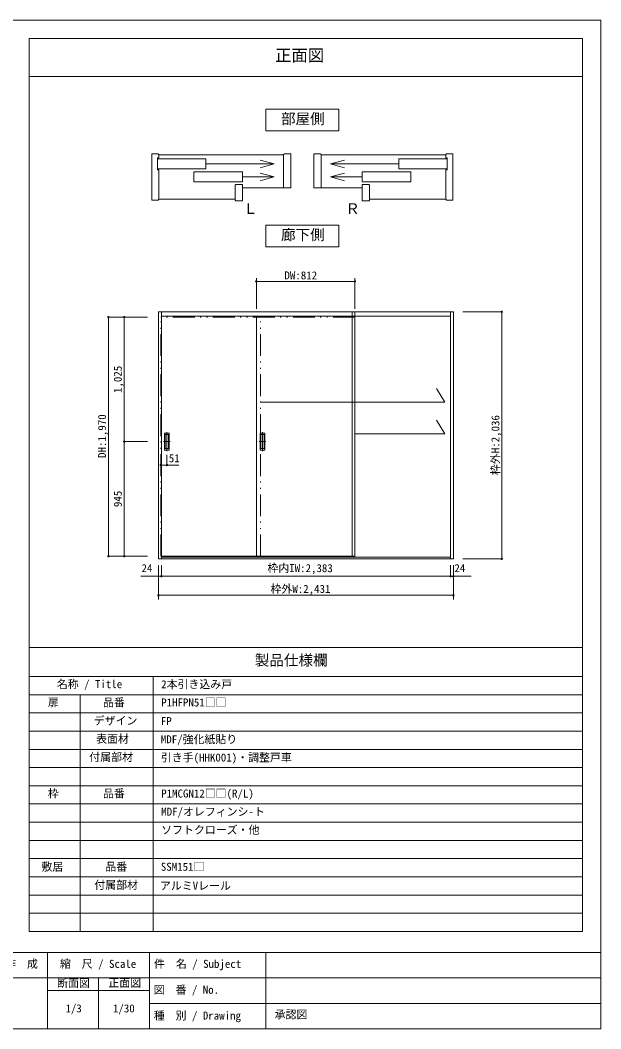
# Model space of a CAD drawing. Units: millimetres on the paper, enlarged 10 times, with parts at other scales. Extents: x -2000 to 2000, y -1385 to 1385.
# Drawn here: x 405 to 2000, y -1385 to 1385 of the extents above; entities that cross this region are included whole.
import ezdxf
from ezdxf.enums import TextEntityAlignment as Align

# ---------------------------------------------------------------- set-up
doc = ezdxf.new("R2010")
doc.units = ezdxf.units.MM
doc.header["$LTSCALE"] = 10
doc.header["$PDMODE"] = 32
doc.header["$PDSIZE"] = 4
doc.linetypes.add('DASHED_DOUBLE_DOTTED', pattern=[11, 6, -1.5, 0.25, -1.5, 0.25, -1.5])
for name, color, linetype, lineweight in [('1-0_H-SYM', 7, 'Continuous', 20), ('1-1_0', 7, 'Continuous', 20), ('3-0', 7, 'Continuous', 20)]:
    doc.layers.add(name, color=color, linetype=linetype, lineweight=lineweight)
doc.styles.add('ＭＳ ゴシック', font='')
doc.styles.get('ＭＳ ゴシック').set_extended_font_data('MS Gothic')

msp = doc.modelspace()

# ---------------------------------------------------------------- linework, layer by layer
at = {"layer": '1-0_H-SYM'}
for p, q in [((430, -1117.5), (430, -337.5)), ((770, -1117.5), (770, -417.5))]:
    msp.add_line(p, q, dxfattribs=at)
at = {"layer": '1-1_0'}
for p, q in [((1950, 1335), (430, 1335)), ((430, -337.5), (430, 1335)), ((1950, -1117.5), (1950, 1335)), ((430, 1230), (1950, 1230)), ((1950, -337.5), (1950, 1230)), ((1950, -337.5), (1950, 1230)), ((1950, -337.5), (1950, 1230)), ((1950, -337.5), (1950, 1230)), ((1950, -337.5), (1950, 1230)), ((430, -337.5), (1950, -337.5)), ((430, -337.5), (1950, -337.5)), ((430, -337.5), (1950, -337.5)), ((430, -337.5), (1950, -337.5)), ((430, -337.5), (1950, -337.5)), ((430, -337.5), (1950, -337.5)), ((430, -417.5), (1950, -417.5)), ((430, -467.5), (1950, -467.5)), ((570, -1117.5), (570, -467.5)), ((430, -517.5), (1950, -517.5)), ((430, -567.5), (1950, -567.5)), ((430, -617.5), (1950, -617.5)), ((430, -667.5), (1950, -667.5)), ((430, -717.5), (1950, -717.5)), ((430, -767.5), (1950, -767.5)), ((430, -817.5), (1950, -817.5)), ((430, -867.5), (1950, -867.5)), ((430, -917.5), (1950, -917.5)), ((430, -967.5), (1950, -967.5)), ((430, -1017.5), (1950, -1017.5)), ((430, -1067.5), (1950, -1067.5)), ((430, -1117.5), (1950, -1117.5)), ((2000, -1175), (-2000, -1175)), ((480, -1175), (480, -1385)), ((760, -1175), (760, -1385)), ((1080, -1175), (1080, -1385)), ((2000, -1245), (-1190, -1245)), ((620, -1245), (620, -1385)), ((760, -1280), (480, -1280)), ((2000, -1315), (760, -1315))]:
    msp.add_line(p, q, dxfattribs=at)
msp.add_lwpolyline([(-2000, -1385), (2000, -1385), (2000, 1385), (-2000, 1385)], close=True, dxfattribs=at)
msp.add_lwpolyline([(430, -337.5), (430, 1230), (1950, 1230)], dxfattribs=at)
msp.add_lwpolyline([(430, -337.5), (430, 1230), (1950, 1230)], dxfattribs=at)
msp.add_lwpolyline([(430, -337.5), (430, 1230), (1950, 1230)], dxfattribs=at)
msp.add_lwpolyline([(430, -337.5), (430, 1230), (1950, 1230)], dxfattribs=at)
msp.add_lwpolyline([(430, -337.5), (430, 1230), (1950, 1230)], dxfattribs=at)
at = {"layer": '3-0'}
for p, q in [((784.12, 1017.78), (766.21, 1017.78)), ((766.21, 891.11), (766.21, 1017.78)), ((782.04, 1006.53), (782.04, 973.82)), ((786.21, 1006.53), (782.04, 1006.53)), ((915.37, 1004.03), (782.04, 1004.03)), ((786.21, 1015.28), (1128.71, 1015.28)), ((915.37, 1004.03), (915.37, 976.53)), ((1102.99, 990.28), (1064.35, 1000.63)), ((1128.71, 1015.69), (1130.79, 1017.78)), ((1128.71, 1015.69), (1128.71, 924.86)), ((1130.79, 1017.78), (1148.71, 1017.78)), ((1229.33, 1017.78), (1211.41, 1017.78)), ((1231.41, 1015.69), (1229.33, 1017.78)), ((1231.41, 1015.69), (1231.41, 924.86)), ((1573.91, 1015.28), (1231.41, 1015.28)), ((1257.13, 990.28), (1295.77, 1000.63)), ((1444.74, 1004.03), (1444.74, 976.53)), ((1444.74, 1004.03), (1578.08, 1004.03)), ((1573.91, 1006.53), (1578.08, 1006.53)), ((1575.99, 1017.78), (1593.91, 1017.78)), ((1578.08, 1006.53), (1578.08, 973.82)), ((1593.91, 891.11), (1593.91, 1017.78)), ((782.04, 976.53), (915.37, 976.53)), ((782.04, 973.82), (786.21, 973.82)), ((786.21, 893.19), (786.21, 973.82)), ((915.37, 990.28), (1102.99, 990.28)), ((1102.99, 990.28), (1064.35, 979.93)), ((1257.13, 990.28), (1295.77, 979.93)), ((1444.74, 990.28), (1257.13, 990.28)), ((1578.08, 976.53), (1444.74, 976.53)), ((1578.08, 973.82), (1573.91, 973.82)), ((1573.91, 893.19), (1573.91, 973.82)), ((882.04, 968.19), (882.04, 940.69)), ((1015.37, 968.19), (882.04, 968.19)), ((1015.37, 940.69), (1015.37, 968.19)), ((1015.37, 954.44), (1102.99, 954.44)), ((1102.99, 954.44), (1064.35, 964.8)), ((1102.99, 954.44), (1064.35, 944.09)), ((1257.13, 954.44), (1295.77, 964.8)), ((1344.74, 940.69), (1344.74, 968.19)), ((1344.74, 968.19), (1478.08, 968.19)), ((1478.08, 968.19), (1478.08, 940.69)), ((1015.37, 940.69), (882.04, 940.69)), ((995.37, 931.94), (997.46, 934.03)), ((995.37, 891.11), (995.37, 931.94)), ((997.46, 934.03), (1015.37, 934.03)), ((1015.37, 889.03), (1015.37, 934.03)), ((1128.71, 924.86), (1015.37, 924.86)), ((1231.41, 924.86), (1344.74, 924.86)), ((1344.74, 940.69), (1478.08, 940.69)), ((1344.74, 889.03), (1344.74, 934.03)), ((1362.66, 934.03), (1344.74, 934.03)), ((1364.74, 931.94), (1362.66, 934.03)), ((1364.74, 891.11), (1364.74, 931.94)), ((784.12, 891.11), (766.21, 891.11)), ((784.12, 891.11), (786.21, 893.19)), ((995.37, 893.61), (786.21, 893.61)), ((995.37, 891.11), (997.46, 889.03)), ((997.46, 889.03), (1015.37, 889.03)), ((1362.66, 889.03), (1344.74, 889.03)), ((1364.74, 891.11), (1362.66, 889.03)), ((1364.74, 893.61), (1573.91, 893.61)), ((1575.99, 891.11), (1573.91, 893.19)), ((1575.99, 891.11), (1593.91, 891.11)), ((792.83, 584.13), (784.83, 584.13)), ((784.83, 584.13), (784.83, -94.54)), ((792.83, 584.13), (1316.5, 584.13)), ((792.83, -94.54), (792.83, 584.13)), ((1324.5, 584.13), (1316.5, 584.13)), ((1316.5, 584.13), (1316.5, -89.54)), ((1324.5, 584.13), (1587.17, 584.13)), ((1324.5, 584.13), (1324.5, -89.54)), ((1587.17, 584.13), (1587.17, 576.13)), ((1595.17, 584.13), (1587.17, 584.13)), ((1587.17, 584.13), (1587.17, -94.54)), ((1595.17, -94.54), (1595.17, 584.13)), ((792.83, 572.13), (1316.5, 572.13)), ((1053.83, 569.46), (1053.83, -87.2)), ((1053.83, 569.46), (1053.83, -87.2)), ((1316.5, 572.13), (1324.5, 572.13)), ((1324.5, 572.13), (1587.17, 572.13)), ((801.83, 251.13), (814.5, 251.13)), ((801.83, 204.46), (801.83, 251.13)), ((814.5, 251.13), (814.5, 204.46)), ((1064.5, 251.13), (1077.17, 251.13)), ((1064.5, 204.46), (1064.5, 251.13)), ((1077.17, 251.13), (1077.17, 204.46)), ((801.83, 247.13), (814.5, 247.13)), ((803.5, 208.46), (803.5, 247.13)), ((812.83, 247.13), (812.83, 208.46)), ((1064.5, 247.13), (1077.17, 247.13)), ((1066.17, 208.46), (1066.17, 247.13)), ((1075.5, 247.13), (1075.5, 208.46)), ((814.5, 208.46), (801.83, 208.46)), ((814.5, 204.46), (801.83, 204.46)), ((1077.17, 208.46), (1064.5, 208.46)), ((1077.17, 204.46), (1064.5, 204.46)), ((784.83, -94.54), (792.83, -94.54)), ((791.17, -87.2), (1061.83, -87.2)), ((792.83, -89.54), (1587.17, -89.54)), ((792.83, -89.54), (792.83, -94.54)), ((792.83, -94.54), (1587.17, -94.54)), ((1053.83, -87.2), (1324.5, -87.2)), ((1587.17, -89.54), (1587.17, -94.54)), ((1587.17, -94.54), (1595.17, -94.54))]:
    msp.add_line(p, q, dxfattribs=at)
at = {"layer": '3-0', "color": 4, "lineweight": 9}
for p, q in [((1053.83, 676.54), (1053.83, 592.39)), ((1053.83, 667.39), (1324.5, 667.39)), ((1324.5, 676.54), (1324.5, 592.39)), ((1621.3, 584.13), (1727.97, 584.13)), ((1727.97, 584.13), (1727.97, -94.54)), ((647.55, 569.46), (755.17, 569.46)), ((647.55, -87.2), (647.55, 569.46)), ((690.71, 569.46), (755.17, 569.46)), ((690.71, 227.8), (690.71, 569.46)), ((808.17, 253.89), (808.17, 201.62)), ((1070.83, 253.89), (1070.83, 201.62)), ((690.71, 227.8), (755.17, 227.8)), ((690.71, -87.2), (690.71, 227.8)), ((798.92, 227.8), (817.2, 227.8)), ((1061.59, 227.8), (1079.87, 227.8)), ((808.17, 163.17), (808.17, 191.47)), ((807.83, 163.17), (791.17, 163.17)), ((808.17, 163.17), (841.15, 163.17)), ((647.55, -87.2), (755.17, -87.2)), ((690.71, -87.2), (755.17, -87.2)), ((1727.97, -94.54), (1621.3, -94.54)), ((784.83, -111.45), (784.83, -142.12)), ((784.83, -111.45), (784.83, -142.12)), ((792.83, -111.45), (792.83, -142.12)), ((1595.17, -111.45), (1595.17, -142.12)), ((792.83, -142.12), (736.3, -142.12)), ((1587.17, -142.12), (1643.7, -142.12)), ((1595.17, -194.45), (1595.17, -205.78))]:
    msp.add_line(p, q, dxfattribs=at)
at = {"layer": '3-0', "linetype": 'DASHED_DOUBLE_DOTTED'}
for p, q in [((1324.5, 569.46), (791.17, 569.46)), ((791.17, -87.2), (791.17, 569.46)), ((1065.33, -87.2), (1065.33, 569.46))]:
    msp.add_line(p, q, dxfattribs=at)
at = {"layer": '3-0'}
for points in [[(1080.06, 1140.93), (1280.06, 1140.93), (1280.06, 1080.93), (1080.06, 1080.93)], [(1080.06, 762.25), (1280.06, 762.25), (1280.06, 822.25), (1080.06, 822.25)]]:
    msp.add_lwpolyline(points, close=True, dxfattribs=at)
for points in [[(784.12, 1017.78), (786.21, 1015.69), (786.21, 1006.53)], [(1128.71, 924.86), (1148.71, 924.86), (1148.71, 1017.78)], [(1231.41, 924.86), (1211.41, 924.86), (1211.41, 1017.78)], [(1575.99, 1017.78), (1573.91, 1015.69), (1573.91, 1006.53)], [(1344.74, 954.44), (1257.13, 954.44), (1295.77, 944.09)], [(1065.33, 336.12), (1571.11, 336.12), (1548.55, 373.84)], [(1324.5, 248.63), (1571.11, 248.63), (1548.55, 286.35)]]:
    msp.add_lwpolyline(points, dxfattribs=at)
at = {"layer": '3-0', "color": 4, "lineweight": 9}
for points in [[(792.83, -142.12), (1587.17, -142.12), (1587.17, -111.45)], [(784.83, -194.45), (1595.17, -194.45), (1595.17, -142.12)], [(784.83, -142.12), (784.83, -194.45), (784.83, -205.78)]]:
    msp.add_lwpolyline(points, dxfattribs=at)
at = {"layer": '3-0', "color": 4}
for p in [(1053.83, 667.39), (1324.5, 667.39), (1727.97, 584.13), (647.55, 569.46), (690.71, 569.46), (690.71, 227.8), (791.17, 163.17), (808.17, 163.17), (647.55, -87.2), (690.71, -87.2), (1727.97, -94.54), (792.83, -142.12), (1587.17, -142.12), (1595.17, -142.12), (784.83, -194.45), (1595.17, -194.45)]:
    msp.add_point(p, dxfattribs=at)

# ---------------------------------------------------------------- texts
at = {"layer": '1-1_0', "style": 'ＭＳ ゴシック'}
for s, height, p in [('正面図', 32.99, (1105.06, 1261.98)), ('製品仕様欄', 29.33, (1049.4, -396.07)), ('名称 / Title', 21.99, (505.64, -456.06)), ('2本引き込み戸', 21.99, (792.33, -456.36)), ('扉', 21.99, (481.21, -506.36)), ('品番', 21.99, (632.43, -506.36)), ('P1HFPN51□□', 21.99, (792.33, -506.36)), ('デザイン', 21.99, (607.03, -556.36)), ('FP', 21.99, (791.38, -557.5)), ('表面材', 21.99, (613.64, -606.36)), ('MDF/強化紙貼り', 21.99, (791.38, -607.5)), ('付属部材', 21.99, (594.86, -656.36)), ('引き手(HHK001)・調整戸車', 21.99, (791.38, -657.5)), ('枠', 21.99, (481.21, -756.36)), ('品番', 21.99, (632.43, -756.36)), ('P1MCGN12□□(R/L)', 21.99, (792.33, -756.36)), ('MDF/オレフィンシ-ト', 21.99, (792.33, -806.36)), ('ソフトクローズ・他', 21.99, (792.33, -856.36)), ('敷居', 21.99, (463.65, -957.36)), ('品番', 21.99, (638.75, -957.5)), ('SSM151□', 21.99, (791.38, -957.5)), ('付属部材', 21.99, (608.75, -1007.5)), ('アルミVレール', 21.99, (788.88, -1009.75)), ('作\u3000成', 21.99, (363.67, -1224.21)), ('縮\u3000尺 / Scale', 21.99, (514.18, -1224.21)), ('件\u3000名 / Subject', 21.99, (772.61, -1224.24)), ('断面図', 21.99, (506.62, -1277.15)), ('正面図', 21.99, (647.42, -1276.44)), ('図\u3000番 / No.', 21.99, (771.77, -1295.35)), ('1/3', 21.99, (529.43, -1346.45)), ('1/30', 21.99, (659.84, -1346.45)), ('種\u3000別 / Drawing', 21.99, (771.94, -1366.29)), ('承認図', 21.99, (1104.03, -1363.1))]:
    msp.add_text(s, height=height, dxfattribs=at).set_placement(p, align=Align.BOTTOM_LEFT)
at = {"layer": '3-0', "style": 'ＭＳ ゴシック'}
for s, height, p in [('部屋側', 29.33, (1121.5, 1090.93)), ('Ｌ', 29.33, (1017.52, 844.05)), ('Ｒ', 29.33, (1298.1, 844.05)), ('廊下側', 29.33, (1121.5, 772.25)), ('DW:812', 21.99, (1130.97, 666.57)), ('51', 21.99, (813.26, 164.28)), ('24', 21.99, (738.38, -137.45)), ('枠内IW:2,383', 21.99, (1084.09, -137.45)), ('24', 21.99, (1597.77, -137.45)), ('枠外W:2,431', 21.99, (1092.72, -194.45))]:
    msp.add_text(s, height=height, dxfattribs=at).set_placement(p, align=Align.BOTTOM_LEFT)
for s, p in [('1,025', (690.71, 361.13)), ('DH:1,970', (647.55, 182.93)), ('枠外H:2,036', (1727.97, 135.75)), ('945', (690.71, 47.8))]:
    msp.add_text(s, height=21.99, rotation=90, dxfattribs=at).set_placement(p, align=Align.BOTTOM_LEFT)

doc.saveas('drawing.dxf')
